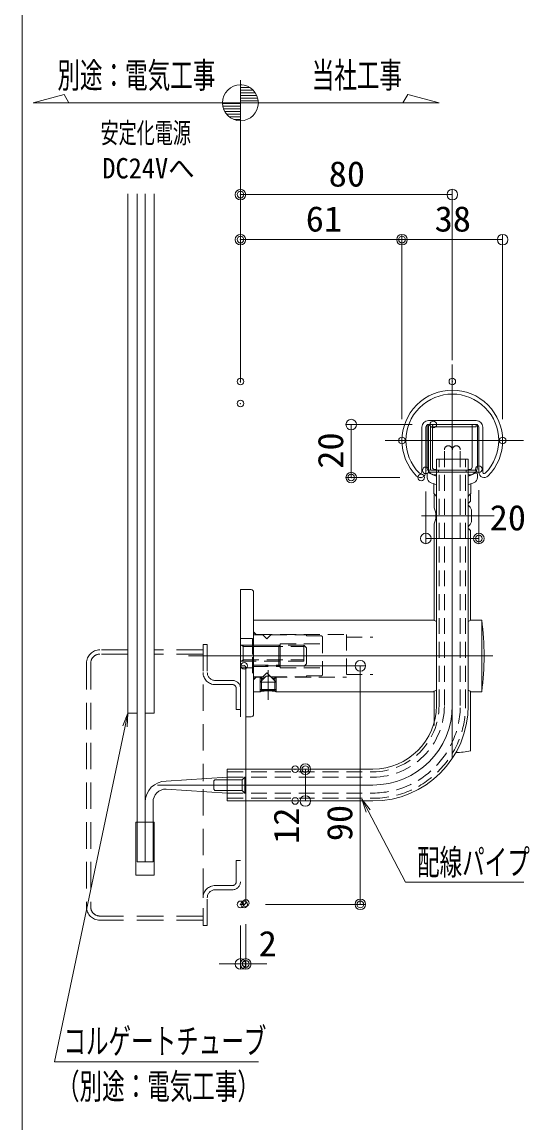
# Model space of a CAD drawing. Units: millimetres, scale not verified. Extents: x -1001 to 999, y -692 to 692.
# Drawn here: x -1000.8 to -806.8, y -330.2 to 85.1 of the extents above; entities that cross this region are included whole.
import ezdxf
from ezdxf.enums import TextEntityAlignment as Align

# ---------------------------------------------------------------- set-up
doc = ezdxf.new("R2010")
doc.units = ezdxf.units.MM
doc.header["$LTSCALE"] = 5
doc.header["$PDMODE"] = 32
doc.header["$PDSIZE"] = 2.5
doc.linetypes.add('DASHED1', pattern=[1.8, 1.2, -0.6])
doc.linetypes.add('DASHED2', pattern=[3, 2, -1])
for name, color, linetype, lineweight in [('0-0_zumenwaku', 6, 'Continuous', 9), ('0-3_sunpou', 1, 'Continuous', 9), ('0-4_0', 6, 'DASHED1', 9), ('0-5_DEFPOINTS', 7, 'Continuous', 9), ('0-6_center', 5, 'Continuous', 9), ('0-7_1', 3, 'Continuous', 9), ('0-B_GRE_SSD', 134, 'DASHED1', 9), ('0-C_ﾌﾞﾗｹｯﾄ', 4, 'Continuous', 9), ('0-E_BLU_SSD', 134, 'DASHED1', 9), ('0-F_BLU', 5, 'DASHED1', 9), ('1-0_破線', 5, 'DASHED1', 9), ('1-1_3', 2, 'Continuous', 9)]:
    doc.layers.add(name, color=color, linetype=linetype, lineweight=lineweight)
doc.layers.add('0-D_4', color=7, linetype='Continuous')
doc.styles.add('ＭＳ ゴシック', font='')
doc.styles.get('ＭＳ ゴシック').set_extended_font_data('MS Gothic')

# ---------------------------------------------------------------- blocks, each defined once
blk = doc.blocks.new('_ORIGIN')
at = {"layer": '0-4_0', "color": 1, "linetype": 'Continuous'}
blk.add_line((0, 0), (-5, 0), dxfattribs=at)
blk.add_circle((0, 0), 2.5, dxfattribs=at)
blk = doc.blocks.new('首下ｻﾗ特小ﾈｼﾞL12用')
at = {"layer": '0-4_0', "color": 7, "linetype": 'Continuous'}
for p, q in [((22.51, 0), (-64.08, 0)), ((-51.5, 10), (-53.5, 8)), ((-53.5, 8), (-53.5, -8)), ((0, 10), (-51.5, 10)), ((0, 10), (0, -10)), ((-53.5, -8), (-51.5, -10)), ((0, -10), (-51.5, -10))]:
    blk.add_line(p, q, dxfattribs=at)
blk = doc.blocks.new('頭部ｻﾗ特')
at = {"layer": '0-4_0', "color": 7, "linetype": 'Continuous'}
for p, q in [((0, 10), (5, 15)), ((0, 10), (0, -10)), ((5, 15), (5, -15)), ((6.5, 15), (5, 15)), ((6.5, 15), (6.5, -15)), ((0, -10), (5, -15)), ((6.5, -15), (5, -15))]:
    blk.add_line(p, q, dxfattribs=at)
blk = doc.blocks.new('Kｻﾗ特M4X12小ﾈｼﾞ')
at = {"layer": '0-4_0'}
for name in ['首下ｻﾗ特小ﾈｼﾞL12用', '頭部ｻﾗ特']:
    blk.add_blockref(name, (-6.5, 0), dxfattribs=at)
blk = doc.blocks.new('MLeader9')
at = {"layer": '0-3_sunpou', "color": 7}
blk.add_line((-872.53, -208.084), (-870.197, -212.506), dxfattribs=at)
at = {"layer": '0-3_sunpou'}
blk.add_line((-854.205, -239.413), (-811.446, -239.413), dxfattribs=at)
at = {"layer": '0-3_sunpou', "color": 7}
blk.add_lwpolyline([(-870.934, -212.895), (-872.53, -208.084), (-869.46, -212.117)], dxfattribs=at)
at = {"layer": '0-3_sunpou'}
blk.add_lwpolyline([(-870.197, -212.506), (-856.005, -239.413), (-854.205, -239.413)], dxfattribs=at)
at = {"layer": '0-3_sunpou', "color": 2, "style": 'ＭＳ ゴシック', "width": 0.65}
blk.add_text('配線パイプ', height=9.604, dxfattribs=at).set_placement((-851.705, -239.477), align=Align.BOTTOM_LEFT)
blk = doc.blocks.new('MLeader11')
at = {"layer": '0-3_sunpou', "color": 7}
blk.add_line((-960.884, -175.658), (-961.914, -180.551), dxfattribs=at)
at = {"layer": '0-3_sunpou'}
blk.add_line((-986.772, -307.144), (-911.495, -307.144), dxfattribs=at)
at = {"layer": '0-3_sunpou', "color": 7}
blk.add_lwpolyline([(-962.729, -180.379), (-960.884, -175.658), (-961.098, -180.722)], dxfattribs=at)
at = {"layer": '0-3_sunpou'}
blk.add_lwpolyline([(-961.914, -180.551), (-988.572, -307.144), (-986.772, -307.144)], dxfattribs=at)
at = {"layer": '0-3_sunpou', "color": 2, "style": 'ＭＳ ゴシック', "width": 0.65}
for s, p in [('コルゲートチューブ', (-985.206, -306.995)), ('（別途：電気工事）', (-987.632, -324.061))]:
    blk.add_text(s, height=9.604, dxfattribs=at).set_placement(p, align=Align.BOTTOM_LEFT)

msp = doc.modelspace()

# ---------------------------------------------------------------- linework, layer by layer
at = {"layer": '0-0_zumenwaku'}
msp.add_lwpolyline([(-1000.842, -692.5), (999.158, -692.5), (999.158, 692.5), (-1000.842, 692.5)], close=True, dxfattribs=at)
at = {"layer": '0-3_sunpou'}
for p, q in [((-918.384, -42.462), (-918.384, 22.028)), ((-838.384, -42.462), (-838.384, 22.028)), ((-842.384, 20.028), (-914.384, 20.028)), ((-918.384, -50.808), (-918.384, 5.048)), ((-857.384, -64.732), (-857.384, 5.048)), ((-857.384, -64.732), (-857.384, 5.048)), ((-819.384, -64.732), (-819.384, 5.048)), ((-861.384, 3.048), (-914.384, 3.048)), ((-823.384, 3.048), (-853.384, 3.048)), ((-853.561, -66.732), (-878.548, -66.732)), ((-876.548, -70.732), (-876.548, -82.716)), ((-858.16, -86.716), (-878.548, -86.716)), ((-848.384, -91.989), (-848.384, -111.676)), ((-828.384, -91.526), (-828.384, -111.676)), ((-844.384, -109.676), (-832.384, -109.676)), ((-908.945, -157.732), (-871.113, -157.732)), ((-873.113, -161.732), (-873.113, -243.732)), ((-889.732, -196.732), (-891.865, -196.732)), ((-893.865, -204.732), (-893.865, -200.732)), ((-889.732, -208.732), (-891.865, -208.732)), ((-908.945, -247.732), (-871.113, -247.732)), ((-918.384, -255.732), (-918.384, -272.217)), ((-916.384, -255.232), (-916.384, -272.217)), ((-922.384, -270.217), (-926.384, -270.217)), ((-918.384, -270.217), (-916.384, -270.217)), ((-912.384, -270.217), (-908.384, -270.217))]:
    msp.add_line(p, q, dxfattribs=at)
at = {"layer": '0-4_0', "color": 7, "linetype": 'Continuous'}
for p, q in [((-960.884, -175.658), (-960.884, 20.275)), ((-950.884, -175.658), (-950.884, 20.275)), ((-844.384, -79.732), (-832.384, -79.732)), ((-844.384, -172.732), (-844.384, -79.732)), ((-832.384, -172.732), (-832.384, -79.732)), ((-918.384, -157.732), (-916.884, -157.732)), ((-916.384, -158.232), (-916.384, -247.232)), ((-957.384, -175.658), (-960.884, -175.658)), ((-950.884, -175.658), (-954.384, -175.658)), ((-923.384, -196.732), (-923.384, -208.732)), ((-923.384, -196.732), (-868.384, -196.732)), ((-923.384, -208.732), (-868.384, -208.732)), ((-918.384, -247.732), (-916.884, -247.732))]:
    msp.add_line(p, q, dxfattribs=at)
at = {"layer": '0-4_0', "color": 1, "linetype": 'Continuous'}
for p, q in [((-957.384, -231.745), (-957.384, 20.275)), ((-954.384, -231.745), (-954.384, 20.275)), ((-946.384, -201.232), (-923.384, -199.732)), ((-923.384, -205.732), (-946.384, -204.232)), ((-951.384, -231.745), (-951.384, -209.232)), ((-951.384, -231.745), (-957.384, -231.745))]:
    msp.add_line(p, q, dxfattribs=at)
at = {"layer": '0-4_0', "color": 4, "linetype": 'Continuous'}
for p, q in [((-847.384, -83.932), (-847.384, -67.532)), ((-846.584, -66.732), (-829.384, -66.732)), ((-846.584, -83.932), (-846.584, -67.532)), ((-846.584, -67.532), (-829.384, -67.532)), ((-829.384, -66.732), (-829.384, -67.532)), ((-846.584, -83.932), (-829.384, -83.932)), ((-846.584, -84.732), (-829.384, -84.732)), ((-843.634, -84.732), (-843.634, -83.932)), ((-833.134, -84.732), (-833.134, -83.932)), ((-829.384, -84.732), (-829.384, -83.932))]:
    msp.add_line(p, q, dxfattribs=at)
at = {"layer": '0-4_0', "color": 7}
for p, q in [((-843.384, -172.732), (-843.384, -79.732)), ((-833.384, -172.732), (-833.384, -79.732)), ((-923.384, -197.732), (-868.384, -197.732)), ((-923.384, -207.732), (-868.384, -207.732))]:
    msp.add_line(p, q, dxfattribs=at)
at = {"layer": '0-4_0'}
for p, q in [((-907.134, -161.643), (-904.884, -163.893)), ((-910.884, -167.493), (-910.884, -162.043)), ((-910.384, -167.389), (-910.384, -162.043)), ((-905.384, -167.389), (-905.384, -162.043)), ((-904.884, -167.493), (-904.884, -162.043)), ((-904.884, -166.643), (-910.884, -166.643))]:
    msp.add_line(p, q, dxfattribs=at)
for points in [[(-904.884, -163.893), (-910.884, -163.893), (-908.634, -161.643)], [(-910.884, -162.043), (-910.384, -162.543), (-909.534, -162.543)], [(-906.234, -162.543), (-905.384, -162.543), (-904.884, -162.043)], [(-910.884, -167.493), (-910.384, -166.993), (-905.384, -166.993), (-904.884, -167.493)]]:
    msp.add_lwpolyline(points, dxfattribs=at)
at = {"layer": '0-4_0', "color": 7, "linetype": 'Continuous'}
for points in [[(-950.884, -236.745), (-957.884, -236.745), (-957.884, -216.745)], [(-950.884, -236.745), (-950.884, -216.745), (-957.884, -216.745)]]:
    msp.add_lwpolyline(points, dxfattribs=at)
at = {"layer": '0-4_0', "color": 4, "linetype": 'Continuous'}
for centre, start, end in [((-846.584, -67.532), 90, 180), ((-846.584, -83.932), 180, 270)]:
    msp.add_arc(centre, 0.8, start, end, dxfattribs=at)
at = {"layer": '0-4_0', "color": 7, "linetype": 'Continuous'}
for centre, radius, start, end in [((-916.884, -158.232), 0.5, 0, 90), ((-868.384, -172.732), 36, 270, 0), ((-868.384, -172.732), 24, 270, 0), ((-916.884, -247.232), 0.5, 270, 0)]:
    msp.add_arc(centre, radius, start, end, dxfattribs=at)
at = {"layer": '0-4_0', "color": 7}
for radius in [35, 25]:
    msp.add_arc((-868.384, -172.732), radius, 270, 0, dxfattribs=at)
at = {"layer": '0-4_0', "color": 1, "linetype": 'Continuous'}
for radius in [8, 5]:
    msp.add_arc((-946.384, -209.232), radius, 90, 180, dxfattribs=at)
at = {"layer": '0-5_DEFPOINTS'}
for p in [(-918.384, 20.028), (-918.384, 3.048), (-857.384, 3.048), (-918.384, -50.462), (-838.384, -50.462), (-918.384, -58.808), (-845.561, -66.732), (-857.384, -72.732), (-819.384, -72.732), (-848.384, -83.989), (-828.384, -83.526), (-876.548, -86.716), (-850.16, -86.716), (-828.384, -109.676), (-916.945, -157.732), (-897.732, -196.732), (-893.865, -196.732), (-897.732, -208.732), (-918.384, -247.732), (-916.945, -247.732), (-916.384, -247.232), (-873.113, -247.732), (-916.384, -270.217)]:
    msp.add_point(p, dxfattribs=at)
at = {"layer": '0-6_center'}
for p, q in [((-838.384, -44.074), (-838.384, -173.732)), ((-838.384, -51.127), (-838.384, -192.776)), ((-863.751, -72.732), (-811.498, -72.732)), ((-849.982, -101.175), (-822.639, -101.175)), ((-938.013, -153.993), (-823.114, -153.993)), ((-907.884, -159.382), (-907.884, -170.511)), ((-949.742, -202.732), (-868.384, -202.732))]:
    msp.add_line(p, q, dxfattribs=at)
msp.add_arc((-868.384, -172.732), 30, 270, 0, dxfattribs=at)
at = {"layer": '0-7_1'}
for p, q in [((-847.384, -65.232), (-829.384, -65.232)), ((-849.884, -67.732), (-849.884, -84.703)), ((-848.384, -67.732), (-848.384, -84.703)), ((-847.384, -66.732), (-829.384, -66.732)), ((-828.384, -67.732), (-828.384, -84.703)), ((-826.884, -67.732), (-826.884, -84.703))]:
    msp.add_line(p, q, dxfattribs=at)
for centre, radius, start, end in [((-838.384, -72.732), 19, 315.14031, 224.85969), ((-838.384, -72.732), 17.5, 315.14031, 224.85969), ((-847.384, -67.732), 2.5, 90, 180), ((-829.384, -67.732), 2.5, 0, 90), ((-847.384, -67.732), 1, 90, 180), ((-829.384, -67.732), 1, 0, 90), ((-850.413, -84.703), 2.029, 224.85969, 0), ((-850.413, -84.703), 0.529, 224.85969, 0), ((-826.354, -84.703), 2.029, 180, 315.14031), ((-826.354, -84.703), 0.529, 180, 315.14031)]:
    msp.add_arc(centre, radius, start, end, dxfattribs=at)
at = {"layer": '0-B_GRE_SSD'}
for p, q in [((-841.384, -172.732), (-841.384, -76.232)), ((-835.384, -172.732), (-835.384, -76.232)), ((-923.384, -199.732), (-868.384, -199.732)), ((-923.384, -205.732), (-868.384, -205.732))]:
    msp.add_line(p, q, dxfattribs=at)
for centre, radius, start, end in [((-839.884, -76.232), 1.5, 0, 180), ((-836.884, -76.232), 1.5, 0, 180), ((-868.384, -172.732), 33, 270, 0), ((-868.384, -172.732), 27, 270, 0)]:
    msp.add_arc(centre, radius, start, end, dxfattribs=at)
at = {"layer": '0-C_ﾌﾞﾗｹｯﾄ'}
for p, q in [((-847.884, -82.732), (-847.884, -66.732)), ((-847.884, -66.732), (-845.884, -66.732)), ((-845.884, -82.732), (-845.884, -66.732)), ((-830.884, -82.732), (-830.884, -66.732)), ((-828.884, -66.732), (-830.884, -66.732)), ((-828.884, -82.732), (-828.884, -66.732)), ((-847.884, -85.474), (-847.884, -86.716)), ((-844.884, -83.732), (-844.384, -83.732)), ((-844.884, -85.732), (-844.384, -85.732)), ((-832.384, -83.732), (-831.884, -83.732)), ((-832.384, -85.732), (-831.884, -85.732)), ((-828.884, -85.474), (-828.884, -86.716)), ((-845.384, -89.032), (-845.384, -92.675)), ((-831.384, -89.032), (-831.384, -92.675)), ((-845.284, -93.175), (-845.284, -98.175)), ((-844.981, -93.175), (-845.284, -93.175)), ((-831.484, -93.175), (-831.786, -93.175)), ((-831.484, -93.175), (-831.484, -95.675)), ((-831.084, -98.884), (-831.084, -103.467)), ((-845.284, -104.175), (-845.284, -140.584)), ((-831.484, -106.675), (-831.484, -140.584)), ((-918.384, -128.993), (-918.384, -176.993)), ((-914.384, -128.993), (-918.384, -128.993)), ((-913.384, -129.993), (-913.384, -175.993)), ((-913.384, -140.493), (-845.434, -140.493)), ((-831.334, -140.493), (-827.299, -140.493)), ((-827.299, -167.493), (-827.299, -140.493)), ((-913.384, -167.493), (-910.884, -167.493)), ((-904.884, -167.493), (-845.434, -167.493)), ((-845.284, -167.403), (-845.284, -180.243)), ((-831.484, -167.403), (-831.484, -189.876)), ((-831.334, -167.493), (-827.299, -167.493)), ((-914.384, -176.993), (-916.384, -176.993))]:
    msp.add_line(p, q, dxfattribs=at)
for centre, radius, start, end in [((-844.884, -82.732), 3, 180, 270), ((-844.884, -82.732), 1, 180, 270), ((-831.884, -82.732), 3, 270, 0), ((-831.884, -82.732), 1, 270, 0), ((-847.384, -85.474), 0.5, 62.51357, 180), ((-845.884, -86.716), 2, 180, 247.97569), ((-838.384, -68.175), 19, 242.51357, 251.59152), ((-838.384, -68.175), 19, 288.40848, 297.48643), ((-830.884, -86.716), 2, 292.02431, 0), ((-829.384, -85.474), 0.5, 0, 117.48643), ((-838.382, -68.182), 21.993, 247.8005, 254.16512), ((-838.382, -68.182), 21.993, 285.82832, 292.02801), ((-838.384, -87.454), 8.733, 216.71814, 226.60106), ((-838.384, -87.454), 8.733, 313.39894, 323.28186), ((-851.666, -101.175), 7.053, 334.82643, 25.17357), ((-836.084, -101.175), 5.5, 24.61998, 47.72209), ((-827.569, -100.949), 6.568, 126.58186, 137.13891), ((-836.084, -101.175), 5.5, 312.27791, 335.38002), ((-827.569, -101.402), 6.568, 222.86109, 233.41814), ((-914.384, -129.993), 1, 0, 90), ((-838.384, -128.98), 13.5, 238.51857, 243.6122), ((-838.384, -128.98), 13.5, 296.3878, 301.48143), ((-926.384, -153.993), 100, 352.24138, 7.75862), ((-907.884, -180.656), 13.5, 77.16041, 102.83959), ((-838.384, -179.006), 13.5, 116.3878, 121.48143), ((-838.384, -179.006), 13.5, 58.51857, 63.6122), ((-914.384, -175.993), 1, 270, 0), ((-838.384, -150.475), 40, 271.91472, 279.93321)]:
    msp.add_arc(centre, radius, start, end, dxfattribs=at)
at = {"layer": '0-E_BLU_SSD', "linetype": 'DASHED2'}
for p, q in [((-960.884, -151.732), (-971.484, -151.732)), ((-960.884, -153.332), (-971.484, -153.332)), ((-932.484, -151.732), (-950.884, -151.732)), ((-932.484, -153.332), (-950.884, -153.332)), ((-930.884, -149.732), (-932.484, -149.732)), ((-932.484, -149.732), (-932.484, -201.232)), ((-930.884, -149.732), (-930.884, -160.232)), ((-976.484, -156.732), (-976.484, -248.732)), ((-974.884, -156.733), (-974.884, -248.732)), ((-921.384, -163.232), (-927.884, -163.232)), ((-921.384, -164.832), (-927.884, -164.832)), ((-919.984, -166.233), (-919.984, -174.232)), ((-918.384, -174.232), (-919.984, -174.232)), ((-932.484, -204.232), (-932.484, -255.732)), ((-919.984, -239.232), (-919.984, -231.232)), ((-918.384, -231.232), (-919.984, -231.232)), ((-921.384, -240.632), (-927.884, -240.632)), ((-921.384, -242.232), (-927.884, -242.232)), ((-930.884, -255.732), (-930.884, -245.232)), ((-932.484, -252.132), (-971.484, -252.132)), ((-932.484, -253.732), (-971.484, -253.732)), ((-930.884, -255.732), (-932.484, -255.732))]:
    msp.add_line(p, q, dxfattribs=at)
for centre, radius, start, end in [((-971.484, -156.732), 5, 90, 180), ((-971.484, -156.732), 3.4, 90, 180.01092), ((-927.884, -160.232), 4.6, 180, 270), ((-927.884, -160.232), 3, 180, 270), ((-921.384, -166.232), 3, 0, 90), ((-921.384, -166.232), 1.4, 359.99202, 90), ((-927.884, -245.232), 4.6, 90, 180), ((-921.384, -239.232), 3, 270, 0), ((-921.384, -239.232), 1.4, 270, 0.00798), ((-927.884, -245.232), 3, 90, 180), ((-971.484, -248.732), 5, 180, 270), ((-971.484, -248.732), 3.4, 179.98908, 270)]:
    msp.add_arc(centre, radius, start, end, dxfattribs=at)
at = {"layer": '0-F_BLU'}
for p, q in [((-912.384, -145.943), (-913.384, -144.943)), ((-918.384, -147.493), (-913.884, -147.493)), ((-913.884, -147.493), (-913.884, -153.993)), ((-912.884, -146.093), (-909.884, -146.093)), ((-912.384, -145.943), (-878.384, -145.943)), ((-912.384, -145.943), (-912.384, -146.093)), ((-906.884, -146.093), (-893.384, -146.093)), ((-903.384, -149.493), (-903.384, -153.993)), ((-903.384, -149.493), (-887.384, -149.493)), ((-893.384, -146.093), (-893.384, -146.45)), ((-887.884, -146.45), (-893.384, -146.45)), ((-887.384, -146.95), (-887.384, -161.037)), ((-878.384, -145.943), (-878.384, -162.043)), ((-878.384, -146.943), (-868.456, -146.943)), ((-918.384, -149.993), (-894.384, -149.993)), ((-917.379, -150.493), (-894.384, -150.493)), ((-913.884, -149.993), (-903.384, -149.993)), ((-913.884, -150.493), (-903.384, -150.493)), ((-913.384, -149.993), (-913.384, -157.993)), ((-894.384, -149.993), (-893.384, -150.993)), ((-894.384, -149.993), (-894.384, -157.993)), ((-893.384, -150.993), (-893.384, -156.993)), ((-918.384, -155.993), (-894.384, -155.993)), ((-917.379, -155.493), (-894.384, -155.493)), ((-913.884, -160.493), (-913.884, -153.993)), ((-913.884, -157.993), (-913.384, -157.493)), ((-913.884, -157.493), (-903.384, -157.493)), ((-903.384, -158.493), (-903.384, -153.993)), ((-893.384, -156.993), (-894.384, -157.993)), ((-918.384, -158.493), (-913.884, -158.493)), ((-913.884, -157.993), (-903.384, -157.993)), ((-912.884, -161.893), (-909.884, -161.893)), ((-912.384, -162.043), (-912.384, -161.893)), ((-909.884, -161.893), (-908.384, -160.393)), ((-907.134, -161.643), (-908.634, -161.643)), ((-907.134, -161.643), (-908.384, -160.393)), ((-906.884, -161.893), (-893.384, -161.893)), ((-903.384, -158.493), (-887.384, -158.493)), ((-893.384, -161.537), (-893.384, -161.893)), ((-887.884, -161.537), (-893.384, -161.537)), ((-878.384, -161.043), (-868.456, -161.043)), ((-912.384, -162.043), (-913.384, -163.043)), ((-912.384, -162.043), (-909.034, -162.043)), ((-906.734, -162.043), (-878.384, -162.043))]:
    msp.add_line(p, q, dxfattribs=at)
for points in [[(-909.884, -146.093), (-908.384, -147.593), (-906.884, -146.093)], [(-913.884, -149.993), (-913.384, -150.493), (-913.384, -153.993)], [(-903.384, -149.993), (-903.884, -150.493), (-903.884, -153.993)], [(-903.384, -157.993), (-903.884, -157.493), (-903.884, -153.993)]]:
    msp.add_lwpolyline(points, dxfattribs=at)
for centre, start, end in [((-912.884, -145.593), 180, 270), ((-887.884, -146.95), 0, 90), ((-912.884, -162.393), 90, 180), ((-887.884, -161.037), 270, 0)]:
    msp.add_arc(centre, 0.5, start, end, dxfattribs=at)
at = {"layer": '1-0_破線'}
for p, q in [((-917.379, -155.993), (-917.379, -147.993)), ((-917.379, -150.493), (-918.245, -149.993)), ((-917.379, -155.493), (-918.245, -155.993))]:
    msp.add_line(p, q, dxfattribs=at)
at = {"layer": '1-1_3'}
for p, q in [((-918.384, 19.792), (-918.384, 63.18)), ((-918.384, 61.45), (-918.384, 54.678)), ((-917.819, 61.405), (-918.384, 61.405)), ((-914.809, 60.405), (-918.384, 60.405)), ((-913.543, 59.405), (-918.384, 59.405)), ((-912.75, 58.405), (-918.384, 58.405)), ((-918.384, 54.405), (-925.134, 54.405)), ((-912.206, 57.405), (-918.384, 57.405)), ((-911.855, 56.405), (-918.384, 56.405)), ((-911.669, 55.405), (-918.384, 55.405)), ((-918.384, 54.678), (-911.611, 54.678)), ((-918.384, 53.405), (-925.021, 53.405)), ((-918.384, 52.405), (-924.75, 52.405)), ((-918.384, 51.405), (-924.296, 51.405)), ((-918.384, 50.405), (-923.613, 50.405)), ((-918.384, 49.405), (-922.606, 49.405)), ((-918.384, 48.405), (-920.883, 48.405))]:
    msp.add_line(p, q, dxfattribs=at)
for points in [[(-843.375, 54.678), (-996.576, 54.678), (-984.913, 57.803), (-983.109, 54.678)], [(-918.384, 47.905), (-918.384, 54.678), (-925.156, 54.678)], [(-843.375, 54.678), (-855.231, 57.854), (-857.065, 54.678)]]:
    msp.add_lwpolyline(points, dxfattribs=at)
msp.add_circle((-918.384, 54.678), 6.772, dxfattribs=at)
for start, end in [(0, 90), (180, 270)]:
    msp.add_arc((-918.384, 54.678), 6.772, start, end, dxfattribs=at)

# ---------------------------------------------------------------- block references
at = {"layer": '0-3_sunpou', "xscale": 0.8, "yscale": 0.8}
for p, rotation in [((-918.384, 20.028), 180), ((-918.384, 3.048), 180), ((-857.384, 3.048), 180), ((-876.548, -66.732), 90), ((-876.548, -86.716), 270), ((-848.384, -109.676), 180), ((-873.113, -157.732), 90), ((-893.865, -196.732), 90), ((-893.865, -208.732), 270), ((-873.113, -247.732), 270), ((-916.384, -270.217), 180)]:
    msp.add_blockref('_ORIGIN', p, dxfattribs=dict(at, rotation=rotation))
for p in [(-838.384, 20.028), (-857.384, 3.048), (-819.384, 3.048), (-828.384, -109.676), (-918.384, -270.217)]:
    msp.add_blockref('_ORIGIN', p, dxfattribs=at)
at = {"layer": '0-3_sunpou'}
for name in ['MLeader11', 'MLeader9']:
    msp.add_blockref(name, (0, 0), dxfattribs=at)
at = {"layer": '0-D_4', "xscale": 0.2, "yscale": 0.2}
msp.add_blockref('Kｻﾗ特M4X12小ﾈｼﾞ', (-916.384, -202.732), dxfattribs=at)

# ---------------------------------------------------------------- texts
at = {"layer": '0-3_sunpou', "color": 2, "style": 'ＭＳ ゴシック', "width": 1.05}
for s, p in [('80', (-885.05, 20.178)), ('61', (-893.717, 3.197)), ('38', (-845.05, 3.197)), ('20', (-824.281, -109.526)), ('2', (-911.49, -270.212))]:
    msp.add_text(s, height=9.604, dxfattribs=at).set_placement(p, align=Align.BOTTOM_LEFT)
for s, p in [('20', (-876.697, -83.391)), ('90', (-873.263, -223.925)), ('12', (-893.384, -224.919))]:
    msp.add_text(s, height=9.604, rotation=90, dxfattribs=at).set_placement(p, align=Align.BOTTOM_LEFT)
at = {"layer": '0-4_0', "color": 2, "style": 'ＭＳ ゴシック'}
for s, height, width, p in [('別途：電気工事', 9.604, 0.65, (-987.461, 57.377)), ('当社工事', 9.604, 0.65, (-891.466, 57.414)), ('安定化電源', 7.697, 0.65, (-971.183, 37.167)), ('DC24Vへ', 7.697, 0.95, (-970.53, 23.833))]:
    msp.add_text(s, height=height, dxfattribs=dict(at, width=width)).set_placement(p, align=Align.BOTTOM_LEFT)

doc.saveas('drawing.dxf')
